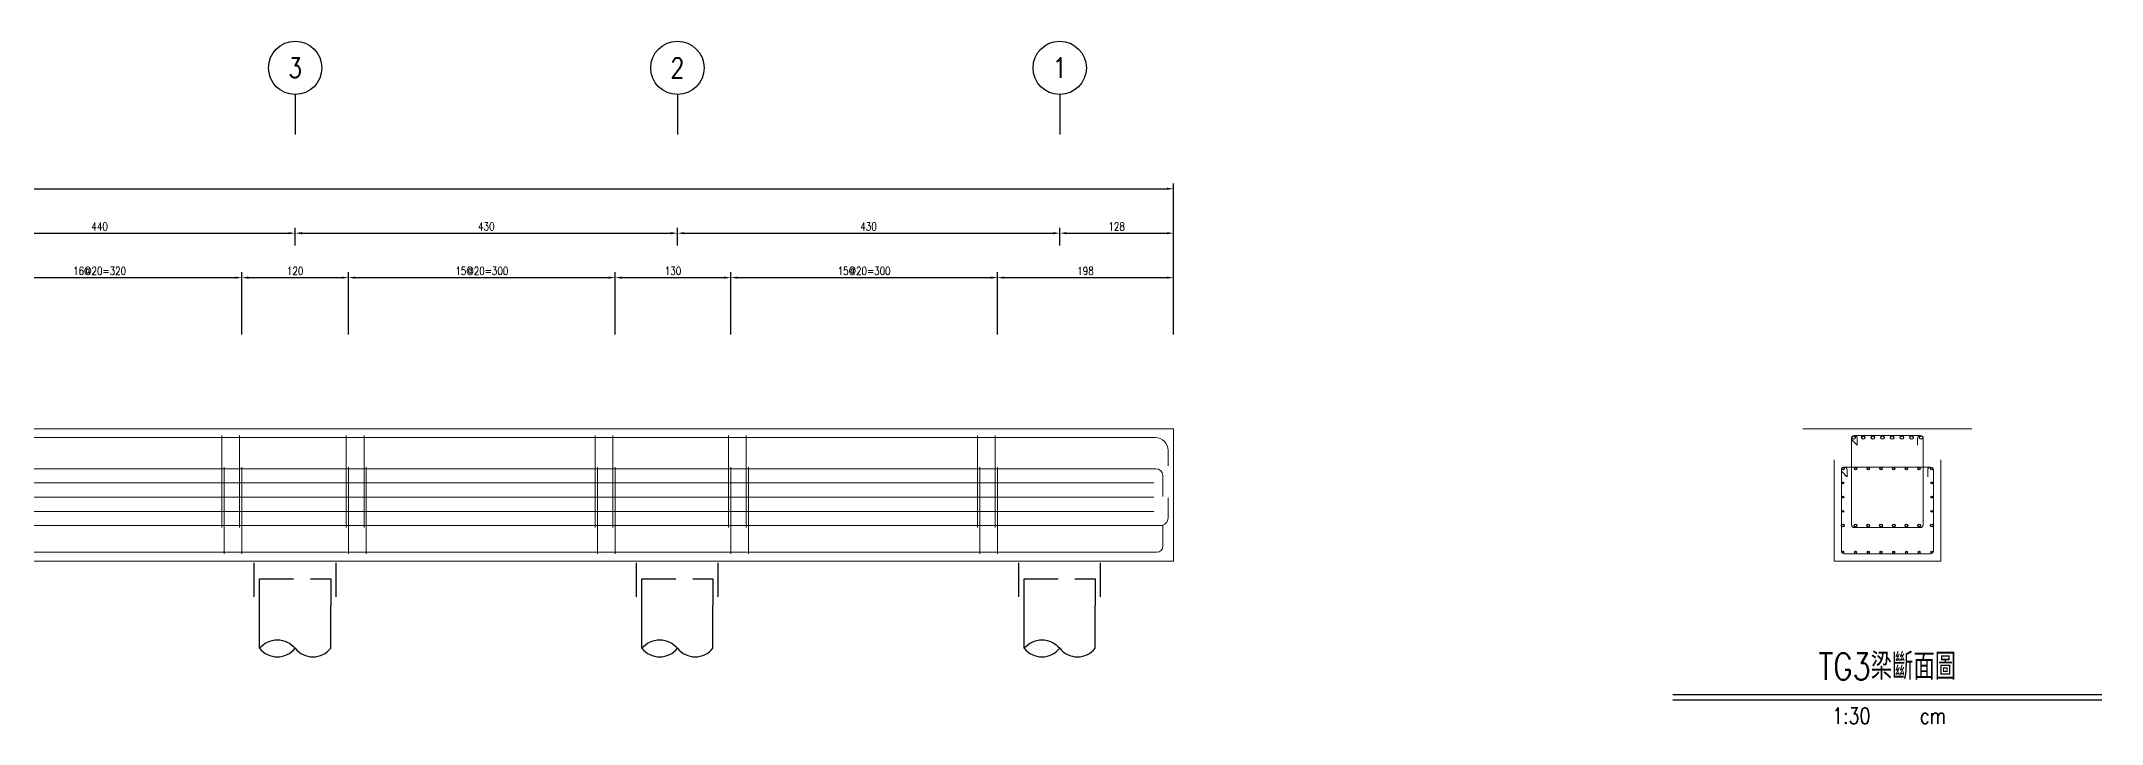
# Model space of a CAD drawing. Extents: x -4754 to 4976, y -19960 to 3841.
# Drawn here: x 2658 to 4976, y -17077 to -16309 of the extents above; entities that cross this region are included whole.
import ezdxf
from ezdxf.enums import TextEntityAlignment as Align

# ---------------------------------------------------------------- set-up
doc = ezdxf.new("R2010")
doc.units = 0
doc.header["$LTSCALE"] = 3
doc.linetypes.add('DASHED', pattern=[19.05, 12.7, -6.35])
doc.layers.get('0').update_dxf_attribs({"linetype": 'CONTINUOUS'})
doc.layers.add('HB_0', color=7, linetype='CONTINUOUS', transparency=0.5)
for name, color, linetype in [('HB_DIM', 1, 'CONTINUOUS'), ('HB_TXT_CTEXT', 2, 'CONTINUOUS'), ('鋼筋', 3, 'CONTINUOUS')]:
    doc.layers.add(name, color=color, linetype=linetype)
doc.styles.get("Standard").update_dxf_attribs({"font": 'ROMANS.shx', "width": 0.8, "bigfont": 'chineset.shx'})
doc.dimstyles.new('30', dxfattribs={"dimscale": 3, "dimtxt": 3, "dimasz": 2.5, "dimexe": 2, "dimexo": 2, "dimgap": 1, "dimtad": 1, "dimdsep": 46, "dimtxsty": 'Standard', "dimcen": 0, "dimclrd": 256, "dimclre": 256, "dimclrt": 2, "dimadec": 0, "dimazin": 0, "dimtfac": 1, "dimtix": 1, "dimtmove": 2, "dimatfit": 3, "dimfxl": 1, "dimtolj": 1, "dimtzin": 0, "dimarcsym": 0})

# ---------------------------------------------------------------- blocks, each defined once
blk = doc.blocks.new('pile_vertical')
at = {"color": 252, "linetype": 'DASHED'}
for p, q in [((-46, -40), (-46, 0)), ((46, -40), (46, 0))]:
    blk.add_line(p, q, dxfattribs=at)
at = {"linetype": 'Continuous'}
for p, q in [((-40, -98.1), (-40, -50)), ((40, -98.1), (40, -50))]:
    blk.add_line(p, q, dxfattribs=at)
at = {"color": 252, "linetype": 'DASHED'}
blk.add_lwpolyline([(-40, -50), (-40, -20), (40, -20), (40, -50)], dxfattribs=at)
at = {"linetype": 'Continuous'}
for points in [[(-40, -98.1, -0.48), (0, -98.1, 0.48), (40, -98.1, 0.48)], [(-40, -98.1, 0.48), (0, -98.1, 0.48)]]:
    blk.add_lwpolyline(points, format="xyb", dxfattribs=at)
blk = doc.blocks.new('line_guide')
at = {"color": 4, "linetype": 'Continuous'}
blk.add_line((0, 0), (0, -45), dxfattribs=at)
blk.add_circle((0, 30), 30, dxfattribs=at)
at = {"color": 4, "linetype": 'Continuous', "width": 0.8}
blk.add_attdef('A', text='', height=22.5, dxfattribs=at).set_placement((0, 30), align=Align.MIDDLE)
blk = doc.blocks.new('*D434')
at = {"layer": 'HB_DIM', "linetype": 'Continuous', "lineweight": -2}
for p, q in [((2563.6, -16638.8), (2563.6, -16568.8)), ((2883.6, -16638.8), (2883.6, -16568.8)), ((2571.1, -16574.8), (2876.1, -16574.8))]:
    blk.add_line(p, q, dxfattribs=at)
at = {"layer": 'HB_DIM'}
for points in [[(2571.1, -16573.6), (2571.1, -16576.1), (2563.6, -16574.8)], [(2876.1, -16576.1), (2876.1, -16573.6), (2883.6, -16574.8)]]:
    blk.add_solid(points, dxfattribs=at)
at = {"layer": 'HB_DIM', "color": 2, "linetype": 'Continuous', "insert": (2723.6, -16567.3), "char_height": 9, "attachment_point": 5, "rotation": 0}
blk.add_mtext('\\A1;16@20=320', dxfattribs=at)
blk = doc.blocks.new('*D435')
at = {"layer": 'HB_DIM', "linetype": 'Continuous', "lineweight": -2}
for p, q in [((2883.6, -16638.8), (2883.6, -16568.8)), ((3003.6, -16638.8), (3003.6, -16568.8)), ((2891.1, -16574.8), (2996.1, -16574.8))]:
    blk.add_line(p, q, dxfattribs=at)
at = {"layer": 'HB_DIM'}
for points in [[(2891.1, -16573.6), (2891.1, -16576.1), (2883.6, -16574.8)], [(2996.1, -16576.1), (2996.1, -16573.6), (3003.6, -16574.8)]]:
    blk.add_solid(points, dxfattribs=at)
at = {"layer": 'HB_DIM', "color": 2, "linetype": 'Continuous', "insert": (2943.6, -16567.3), "char_height": 9, "attachment_point": 5, "rotation": 0}
blk.add_mtext('\\A1;120', dxfattribs=at)
blk = doc.blocks.new('*D436')
at = {"layer": 'HB_DIM', "linetype": 'Continuous', "lineweight": -2}
for p, q in [((3003.6, -16638.8), (3003.6, -16568.8)), ((3303.6, -16638.8), (3303.6, -16568.8)), ((3011.1, -16574.8), (3296.1, -16574.8))]:
    blk.add_line(p, q, dxfattribs=at)
at = {"layer": 'HB_DIM'}
for points in [[(3011.1, -16573.6), (3011.1, -16576.1), (3003.6, -16574.8)], [(3296.1, -16576.1), (3296.1, -16573.6), (3303.6, -16574.8)]]:
    blk.add_solid(points, dxfattribs=at)
at = {"layer": 'HB_DIM', "color": 2, "linetype": 'Continuous', "insert": (3153.6, -16567.3), "char_height": 9, "attachment_point": 5, "rotation": 0}
blk.add_mtext('\\A1;15@20=300', dxfattribs=at)
blk = doc.blocks.new('*D437')
at = {"layer": 'HB_DIM', "linetype": 'Continuous', "lineweight": -2}
for p, q in [((3303.6, -16638.8), (3303.6, -16568.8)), ((3433.6, -16638.8), (3433.6, -16568.8)), ((3311.1, -16574.8), (3426.1, -16574.8))]:
    blk.add_line(p, q, dxfattribs=at)
at = {"layer": 'HB_DIM'}
for points in [[(3311.1, -16573.6), (3311.1, -16576.1), (3303.6, -16574.8)], [(3426.1, -16576.1), (3426.1, -16573.6), (3433.6, -16574.8)]]:
    blk.add_solid(points, dxfattribs=at)
at = {"layer": 'HB_DIM', "color": 2, "linetype": 'Continuous', "insert": (3368.6, -16567.3), "char_height": 9, "attachment_point": 5, "rotation": 0}
blk.add_mtext('\\A1;130', dxfattribs=at)
blk = doc.blocks.new('*D438')
at = {"layer": 'HB_DIM', "linetype": 'Continuous', "lineweight": -2}
for p, q in [((3433.6, -16638.8), (3433.6, -16568.8)), ((3733.6, -16638.8), (3733.6, -16568.8)), ((3441.1, -16574.8), (3726.1, -16574.8))]:
    blk.add_line(p, q, dxfattribs=at)
at = {"layer": 'HB_DIM'}
for points in [[(3441.1, -16573.6), (3441.1, -16576.1), (3433.6, -16574.8)], [(3726.1, -16576.1), (3726.1, -16573.6), (3733.6, -16574.8)]]:
    blk.add_solid(points, dxfattribs=at)
at = {"layer": 'HB_DIM', "color": 2, "linetype": 'Continuous', "insert": (3583.6, -16567.3), "char_height": 9, "attachment_point": 5, "rotation": 0}
blk.add_mtext('\\A1;15@20=300', dxfattribs=at)
blk = doc.blocks.new('*D439')
at = {"layer": 'HB_DIM', "linetype": 'Continuous', "lineweight": -2}
for p, q in [((3733.6, -16638.8), (3733.6, -16568.8)), ((3931.6, -16638.8), (3931.6, -16568.8)), ((3741.1, -16574.8), (3924.1, -16574.8))]:
    blk.add_line(p, q, dxfattribs=at)
at = {"layer": 'HB_DIM'}
for points in [[(3741.1, -16573.6), (3741.1, -16576.1), (3733.6, -16574.8)], [(3924.1, -16576.1), (3924.1, -16573.6), (3931.6, -16574.8)]]:
    blk.add_solid(points, dxfattribs=at)
at = {"layer": 'HB_DIM', "color": 2, "linetype": 'Continuous', "insert": (3832.6, -16567.3), "char_height": 9, "attachment_point": 5, "rotation": 0}
blk.add_mtext('\\A1;198', dxfattribs=at)
blk = doc.blocks.new('*D440')
at = {"layer": 'HB_DIM', "linetype": 'Continuous', "lineweight": -2}
for p, q in [((-265.4, -16638.8), (-265.4, -16468.8)), ((-257.9, -16474.8), (3924.1, -16474.8)), ((3931.6, -16638.8), (3931.6, -16468.8))]:
    blk.add_line(p, q, dxfattribs=at)
at = {"layer": 'HB_DIM'}
for points in [[(-257.9, -16473.6), (-257.9, -16476.1), (-265.4, -16474.8)], [(3924.1, -16476.1), (3924.1, -16473.6), (3931.6, -16474.8)]]:
    blk.add_solid(points, dxfattribs=at)
at = {"layer": 'HB_DIM', "color": 2, "linetype": 'Continuous', "insert": (1833.1, -16467.3), "char_height": 9, "attachment_point": 5, "rotation": 0}
blk.add_mtext('\\A1;4197', dxfattribs=at)
blk = doc.blocks.new('*D448')
at = {"layer": 'HB_DIM', "linetype": 'Continuous', "lineweight": -2}
for p, q in [((2503.6, -16538.8), (2503.6, -16518.8)), ((2511.1, -16524.8), (2936.1, -16524.8)), ((2943.6, -16538.8), (2943.6, -16518.8))]:
    blk.add_line(p, q, dxfattribs=at)
at = {"layer": 'HB_DIM'}
for points in [[(2511.1, -16523.6), (2511.1, -16526.1), (2503.6, -16524.8)], [(2936.1, -16526.1), (2936.1, -16523.6), (2943.6, -16524.8)]]:
    blk.add_solid(points, dxfattribs=at)
at = {"layer": 'HB_DIM', "color": 2, "linetype": 'Continuous', "insert": (2723.6, -16517.3), "char_height": 9, "attachment_point": 5, "rotation": 0}
blk.add_mtext('\\A1;440', dxfattribs=at)
blk = doc.blocks.new('*D449')
at = {"layer": 'HB_DIM', "linetype": 'Continuous', "lineweight": -2}
for p, q in [((2943.6, -16538.8), (2943.6, -16518.8)), ((2951.1, -16524.8), (3366.1, -16524.8)), ((3373.6, -16538.8), (3373.6, -16518.8))]:
    blk.add_line(p, q, dxfattribs=at)
at = {"layer": 'HB_DIM'}
for points in [[(2951.1, -16523.6), (2951.1, -16526.1), (2943.6, -16524.8)], [(3366.1, -16526.1), (3366.1, -16523.6), (3373.6, -16524.8)]]:
    blk.add_solid(points, dxfattribs=at)
at = {"layer": 'HB_DIM', "color": 2, "linetype": 'Continuous', "insert": (3158.6, -16517.3), "char_height": 9, "attachment_point": 5, "rotation": 0}
blk.add_mtext('\\A1;430', dxfattribs=at)
blk = doc.blocks.new('*D450')
at = {"layer": 'HB_DIM', "linetype": 'Continuous', "lineweight": -2}
for p, q in [((3373.6, -16538.8), (3373.6, -16518.8)), ((3381.1, -16524.8), (3796.1, -16524.8)), ((3803.6, -16538.8), (3803.6, -16518.8))]:
    blk.add_line(p, q, dxfattribs=at)
at = {"layer": 'HB_DIM'}
for points in [[(3381.1, -16523.6), (3381.1, -16526.1), (3373.6, -16524.8)], [(3796.1, -16526.1), (3796.1, -16523.6), (3803.6, -16524.8)]]:
    blk.add_solid(points, dxfattribs=at)
at = {"layer": 'HB_DIM', "color": 2, "linetype": 'Continuous', "insert": (3588.6, -16517.3), "char_height": 9, "attachment_point": 5, "rotation": 0}
blk.add_mtext('\\A1;430', dxfattribs=at)
blk = doc.blocks.new('*D451')
at = {"layer": 'HB_DIM', "linetype": 'Continuous', "lineweight": -2}
for p, q in [((3803.6, -16538.8), (3803.6, -16518.8)), ((3811.1, -16524.8), (3924.1, -16524.8)), ((3931.6, -16638.8), (3931.6, -16518.8))]:
    blk.add_line(p, q, dxfattribs=at)
at = {"layer": 'HB_DIM'}
for points in [[(3811.1, -16523.6), (3811.1, -16526.1), (3803.6, -16524.8)], [(3924.1, -16526.1), (3924.1, -16523.6), (3931.6, -16524.8)]]:
    blk.add_solid(points, dxfattribs=at)
at = {"layer": 'HB_DIM', "color": 2, "linetype": 'Continuous', "insert": (3867.6, -16517.3), "char_height": 9, "attachment_point": 5, "rotation": 0}
blk.add_mtext('\\A1;128', dxfattribs=at)
blk = doc.blocks.new('title_beam')
at = {"color": 3, "linetype": 'Continuous'}
blk.add_line((-241.2, 0), (241.2, 0), dxfattribs=at)
at = {"color": 1, "linetype": 'Continuous'}
blk.add_line((-241.2, -6), (241.2, -6), dxfattribs=at)
at = {"color": 3, "linetype": 'Continuous', "width": 0.8}
blk.add_attdef('TITLE', text='', height=30, dxfattribs=at).set_placement((0, 33), align=Align.MIDDLE)
at = {"linetype": 'Continuous', "width": 0.8}
blk.add_attdef('SCALE', text='', height=18, dxfattribs=at).set_placement((-40.6, -24), align=Align.MIDDLE)
blk.add_attdef('CM', (36.5, -33), '', height=18, dxfattribs=at)
blk = doc.blocks.new('C')
at = {"color": 3, "linetype": 'Continuous'}
blk.add_circle((0, 0), 1.2, dxfattribs=at)

msp = doc.modelspace()

# ---------------------------------------------------------------- linework, layer by layer
at = {"layer": 'HB_0', "lineweight": 5}
msp.add_line((4829.573, -16744.802, -349), (4639.573, -16744.802, -349), dxfattribs=at)
msp.add_lwpolyline([(-265.427, -16893.802), (-265.427, -16744.802), (3931.573, -16744.802), (3931.573, -16893.802), (-265.427, -16893.802)], dxfattribs=at)
msp.add_polyline3d([(4794.573, -16779.802, -349), (4794.573, -16893.802, -349), (4674.573, -16893.802, -349), (4674.573, -16779.802, -349)], dxfattribs=at)
at = {"layer": '鋼筋', "lineweight": 5}
for p, q in [((-244.937, -16754.802, -38), (3911.083, -16754.802, -38)), ((-244.937, -16754.802, -27.143), (3911.083, -16754.802, -27.143)), ((-244.937, -16754.802, -16.286), (3911.083, -16754.802, -16.286)), ((-244.937, -16754.802, -5.429), (3911.083, -16754.802, -5.429)), ((-244.937, -16754.802, 5.429), (3911.083, -16754.802, 5.429)), ((-244.937, -16754.802, 16.286), (3911.083, -16754.802, 16.286)), ((-244.937, -16754.802, 27.143), (3911.083, -16754.802, 27.143)), ((-244.937, -16754.802, 38), (3911.083, -16754.802, 38)), ((2861.033, -16763.352, 33.895), (2861.033, -16755.732, 33.895)), ((2861.033, -16755.732, 40.245), (2861.033, -16852.872, 40.245)), ((2861.033, -16852.872, -40.245), (2861.033, -16755.732, -40.245)), ((2861.033, -16755.732, -33.895), (2861.033, -16763.352, -33.895)), ((2881.033, -16763.352, 33.895), (2881.033, -16755.732, 33.895)), ((2881.033, -16755.732, 40.245), (2881.033, -16852.872, 40.245)), ((2881.033, -16852.872, -40.245), (2881.033, -16755.732, -40.245)), ((2881.033, -16755.732, -33.895), (2881.033, -16763.352, -33.895)), ((3001.033, -16763.352, 33.895), (3001.033, -16755.732, 33.895)), ((3001.033, -16755.732, 40.245), (3001.033, -16852.872, 40.245)), ((3001.033, -16852.872, -40.245), (3001.033, -16755.732, -40.245)), ((3001.033, -16755.732, -33.895), (3001.033, -16763.352, -33.895)), ((3021.033, -16763.352, 33.895), (3021.033, -16755.732, 33.895)), ((3021.033, -16755.732, 40.245), (3021.033, -16852.872, 40.245)), ((3021.033, -16852.872, -40.245), (3021.033, -16755.732, -40.245)), ((3021.033, -16755.732, -33.895), (3021.033, -16763.352, -33.895)), ((3281.033, -16763.352, 33.895), (3281.033, -16755.732, 33.895)), ((3281.033, -16755.732, 40.245), (3281.033, -16852.872, 40.245)), ((3281.033, -16852.872, -40.245), (3281.033, -16755.732, -40.245)), ((3281.033, -16755.732, -33.895), (3281.033, -16763.352, -33.895)), ((3301.033, -16763.352, 33.895), (3301.033, -16755.732, 33.895)), ((3301.033, -16755.732, 40.245), (3301.033, -16852.872, 40.245)), ((3301.033, -16852.872, -40.245), (3301.033, -16755.732, -40.245)), ((3301.033, -16755.732, -33.895), (3301.033, -16763.352, -33.895)), ((3431.033, -16763.352, 33.895), (3431.033, -16755.732, 33.895)), ((3431.033, -16755.732, 40.245), (3431.033, -16852.872, 40.245)), ((3431.033, -16852.872, -40.245), (3431.033, -16755.732, -40.245)), ((3431.033, -16755.732, -33.895), (3431.033, -16763.352, -33.895)), ((3451.033, -16763.352, 33.895), (3451.033, -16755.732, 33.895)), ((3451.033, -16755.732, 40.245), (3451.033, -16852.872, 40.245)), ((3451.033, -16852.872, -40.245), (3451.033, -16755.732, -40.245)), ((3451.033, -16755.732, -33.895), (3451.033, -16763.352, -33.895)), ((3711.033, -16763.352, 33.895), (3711.033, -16755.732, 33.895)), ((3711.033, -16755.732, 40.245), (3711.033, -16852.872, 40.245)), ((3711.033, -16852.872, -40.245), (3711.033, -16755.732, -40.245)), ((3711.033, -16755.732, -33.895), (3711.033, -16763.352, -33.895)), ((3731.033, -16763.352, 33.895), (3731.033, -16755.732, 33.895)), ((3731.033, -16755.732, 40.245), (3731.033, -16852.872, 40.245)), ((3731.033, -16852.872, -40.245), (3731.033, -16755.732, -40.245)), ((3731.033, -16755.732, -33.895), (3731.033, -16763.352, -33.895)), ((4694.328, -16755.732, -162.54), (4694.328, -16852.872, -162.54)), ((4700.646, -16763.365, -163.81), (4695.258, -16757.977, -163.81)), ((4697.503, -16752.557, -163.81), (4771.643, -16752.557, -163.81)), ((4700.678, -16763.352, -162.54), (4700.678, -16755.732, -162.54)), ((4768.468, -16755.732, -162.54), (4768.468, -16763.352, -162.54)), ((4774.818, -16755.732, -163.81), (4774.818, -16763.352, -163.81)), ((4774.818, -16852.872, -162.54), (4774.818, -16755.732, -162.54)), ((3925.573, -16769.292, -38), (3925.573, -16786.412, -38)), ((3925.573, -16769.292, -27.143), (3925.573, -16786.412, -27.143)), ((3925.573, -16769.292, -16.286), (3925.573, -16786.412, -16.286)), ((3925.573, -16769.292, -5.429), (3925.573, -16786.412, -5.429)), ((3925.573, -16769.292, 5.429), (3925.573, -16786.412, 5.429)), ((3925.573, -16769.292, 16.286), (3925.573, -16786.412, 16.286)), ((3925.573, -16769.292, 27.143), (3925.573, -16786.412, 27.143)), ((3925.573, -16769.292, 38), (3925.573, -16786.412, 38)), ((-245.657, -16789.802, -50), (3911.803, -16789.802, -50)), ((-245.657, -16789.802, -35.714), (3911.803, -16789.802, -35.714)), ((-245.657, -16789.802, -21.429), (3911.803, -16789.802, -21.429)), ((-245.657, -16789.802, -7.143), (3911.803, -16789.802, -7.143)), ((-245.657, -16789.802, 7.143), (3911.803, -16789.802, 7.143)), ((-245.657, -16789.802, 21.429), (3911.803, -16789.802, 21.429)), ((-245.657, -16789.802, 35.714), (3911.803, -16789.802, 35.714)), ((-245.657, -16789.802, 50), (3911.803, -16789.802, 50)), ((2863.573, -16798.852, 45.395), (2863.573, -16791.232, 45.395)), ((2863.573, -16791.232, 51.745), (2863.573, -16882.372, 51.745)), ((2863.573, -16882.372, -51.745), (2863.573, -16791.232, -51.745)), ((2863.573, -16791.232, -45.395), (2863.573, -16798.852, -45.395)), ((2883.573, -16798.852, 45.395), (2883.573, -16791.232, 45.395)), ((2883.573, -16791.232, 51.745), (2883.573, -16882.372, 51.745)), ((2883.573, -16882.372, -51.745), (2883.573, -16791.232, -51.745)), ((2883.573, -16791.232, -45.395), (2883.573, -16798.852, -45.395)), ((3003.573, -16798.852, 45.395), (3003.573, -16791.232, 45.395)), ((3003.573, -16791.232, 51.745), (3003.573, -16882.372, 51.745)), ((3003.573, -16882.372, -51.745), (3003.573, -16791.232, -51.745)), ((3003.573, -16791.232, -45.395), (3003.573, -16798.852, -45.395)), ((3023.573, -16798.852, 45.395), (3023.573, -16791.232, 45.395)), ((3023.573, -16791.232, 51.745), (3023.573, -16882.372, 51.745)), ((3023.573, -16882.372, -51.745), (3023.573, -16791.232, -51.745)), ((3023.573, -16791.232, -45.395), (3023.573, -16798.852, -45.395)), ((3283.573, -16798.852, 45.395), (3283.573, -16791.232, 45.395)), ((3283.573, -16791.232, 51.745), (3283.573, -16882.372, 51.745)), ((3283.573, -16882.372, -51.745), (3283.573, -16791.232, -51.745)), ((3283.573, -16791.232, -45.395), (3283.573, -16798.852, -45.395)), ((3303.573, -16798.852, 45.395), (3303.573, -16791.232, 45.395)), ((3303.573, -16791.232, 51.745), (3303.573, -16882.372, 51.745)), ((3303.573, -16882.372, -51.745), (3303.573, -16791.232, -51.745)), ((3303.573, -16791.232, -45.395), (3303.573, -16798.852, -45.395)), ((3433.573, -16798.852, 45.395), (3433.573, -16791.232, 45.395)), ((3433.573, -16791.232, 51.745), (3433.573, -16882.372, 51.745)), ((3433.573, -16882.372, -51.745), (3433.573, -16791.232, -51.745)), ((3433.573, -16791.232, -45.395), (3433.573, -16798.852, -45.395)), ((3453.573, -16798.852, 45.395), (3453.573, -16791.232, 45.395)), ((3453.573, -16791.232, 51.745), (3453.573, -16882.372, 51.745)), ((3453.573, -16882.372, -51.745), (3453.573, -16791.232, -51.745)), ((3453.573, -16791.232, -45.395), (3453.573, -16798.852, -45.395)), ((3713.573, -16798.852, 45.395), (3713.573, -16791.232, 45.395)), ((3713.573, -16791.232, 51.745), (3713.573, -16882.372, 51.745)), ((3713.573, -16882.372, -51.745), (3713.573, -16791.232, -51.745)), ((3713.573, -16791.232, -45.395), (3713.573, -16798.852, -45.395)), ((3733.573, -16798.852, 45.395), (3733.573, -16791.232, 45.395)), ((3733.573, -16791.232, 51.745), (3733.573, -16882.372, 51.745)), ((3733.573, -16882.372, -51.745), (3733.573, -16791.232, -51.745)), ((3733.573, -16791.232, -45.395), (3733.573, -16798.852, -45.395)), ((3919.573, -16797.572, -50), (3919.573, -16820.912, -50)), ((3919.573, -16797.572, -35.714), (3919.573, -16820.912, -35.714)), ((3919.573, -16797.572, -21.429), (3919.573, -16820.912, -21.429)), ((3919.573, -16797.572, -7.143), (3919.573, -16820.912, -7.143)), ((3919.573, -16797.572, 7.143), (3919.573, -16820.912, 7.143)), ((3919.573, -16797.572, 21.429), (3919.573, -16820.912, 21.429)), ((3919.573, -16797.572, 35.714), (3919.573, -16820.912, 35.714)), ((3919.573, -16797.572, 50), (3919.573, -16820.912, 50)), ((4682.828, -16791.232, -160), (4682.828, -16882.372, -160)), ((4689.146, -16798.865, -161.27), (4683.758, -16793.477, -161.27)), ((4686.003, -16788.057, -161.27), (4783.143, -16788.057, -161.27)), ((4689.178, -16798.852, -160), (4689.178, -16791.232, -160)), ((4779.968, -16791.232, -160), (4779.968, -16798.852, -160)), ((4786.318, -16791.232, -161.27), (4786.318, -16798.852, -161.27)), ((4786.318, -16882.372, -160), (4786.318, -16791.232, -160)), ((-243.427, -16805.802, -50), (3909.573, -16805.802, -50)), ((-243.427, -16805.802, 50), (3909.573, -16805.802, 50)), ((-243.427, -16821.802, -50), (3909.573, -16821.802, -50)), ((-243.427, -16821.802, 50), (3909.573, -16821.802, 50)), ((3925.573, -16844.912, -50), (3925.573, -16822.532, -50)), ((3925.573, -16844.912, -35.714), (3925.573, -16822.532, -35.714)), ((3925.573, -16844.912, -21.429), (3925.573, -16822.532, -21.429)), ((3925.573, -16844.912, -7.143), (3925.573, -16822.532, -7.143)), ((3925.573, -16844.912, 7.143), (3925.573, -16822.532, 7.143)), ((3925.573, -16844.912, 21.429), (3925.573, -16822.532, 21.429)), ((3925.573, -16844.912, 35.714), (3925.573, -16822.532, 35.714)), ((3925.573, -16844.912, 50), (3925.573, -16822.532, 50)), ((-243.427, -16837.802, -50), (3909.573, -16837.802, -50)), ((-243.427, -16837.802, 50), (3909.573, -16837.802, 50)), ((-250.537, -16853.802, -50), (3916.683, -16853.802, -50)), ((-250.537, -16853.802, -35.714), (3916.683, -16853.802, -35.714)), ((-250.537, -16853.802, -21.429), (3916.683, -16853.802, -21.429)), ((-250.537, -16853.802, -7.143), (3916.683, -16853.802, -7.143)), ((-250.537, -16853.802, 7.143), (3916.683, -16853.802, 7.143)), ((-250.537, -16853.802, 21.429), (3916.683, -16853.802, 21.429)), ((-250.537, -16853.802, 35.714), (3916.683, -16853.802, 35.714)), ((-250.537, -16853.802, 50), (3916.683, -16853.802, 50)), ((2861.033, -16856.047, 37.07), (2861.033, -16856.047, -37.07)), ((2881.033, -16856.047, 37.07), (2881.033, -16856.047, -37.07)), ((3001.033, -16856.047, 37.07), (3001.033, -16856.047, -37.07)), ((3021.033, -16856.047, 37.07), (3021.033, -16856.047, -37.07)), ((3281.033, -16856.047, 37.07), (3281.033, -16856.047, -37.07)), ((3301.033, -16856.047, 37.07), (3301.033, -16856.047, -37.07)), ((3431.033, -16856.047, 37.07), (3431.033, -16856.047, -37.07)), ((3451.033, -16856.047, 37.07), (3451.033, -16856.047, -37.07)), ((3711.033, -16856.047, 37.07), (3711.033, -16856.047, -37.07)), ((3731.033, -16856.047, 37.07), (3731.033, -16856.047, -37.07)), ((3919.573, -16877.117, -50), (3919.573, -16852.847, -50)), ((3919.573, -16877.117, -35.714), (3919.573, -16852.847, -35.714)), ((3919.573, -16877.117, -21.429), (3919.573, -16852.847, -21.429)), ((3919.573, -16877.117, -7.143), (3919.573, -16852.847, -7.143)), ((3919.573, -16877.117, 7.143), (3919.573, -16852.847, 7.143)), ((3919.573, -16877.117, 21.429), (3919.573, -16852.847, 21.429)), ((3919.573, -16877.117, 35.714), (3919.573, -16852.847, 35.714)), ((3919.573, -16877.117, 50), (3919.573, -16852.847, 50)), ((4697.503, -16856.047, -162.54), (4771.643, -16856.047, -162.54)), ((-246.742, -16883.802, -50), (3912.888, -16883.802, -50)), ((-246.742, -16883.802, -35.714), (3912.888, -16883.802, -35.714)), ((-246.742, -16883.802, -21.429), (3912.888, -16883.802, -21.429)), ((-246.742, -16883.802, -7.143), (3912.888, -16883.802, -7.143)), ((-246.742, -16883.802, 7.143), (3912.888, -16883.802, 7.143)), ((-246.742, -16883.802, 21.429), (3912.888, -16883.802, 21.429)), ((-246.742, -16883.802, 35.714), (3912.888, -16883.802, 35.714)), ((-246.742, -16883.802, 50), (3912.888, -16883.802, 50)), ((2863.573, -16885.547, 48.57), (2863.573, -16885.547, -48.57)), ((2883.573, -16885.547, 48.57), (2883.573, -16885.547, -48.57)), ((3003.573, -16885.547, 48.57), (3003.573, -16885.547, -48.57)), ((3023.573, -16885.547, 48.57), (3023.573, -16885.547, -48.57)), ((3283.573, -16885.547, 48.57), (3283.573, -16885.547, -48.57)), ((3303.573, -16885.547, 48.57), (3303.573, -16885.547, -48.57)), ((3433.573, -16885.547, 48.57), (3433.573, -16885.547, -48.57)), ((3453.573, -16885.547, 48.57), (3453.573, -16885.547, -48.57)), ((3713.573, -16885.547, 48.57), (3713.573, -16885.547, -48.57)), ((3733.573, -16885.547, 48.57), (3733.573, -16885.547, -48.57)), ((4686.003, -16885.547, -160), (4783.143, -16885.547, -160))]:
    msp.add_line(p, q, dxfattribs=at)
at = {"layer": '鋼筋', "lineweight": 5, "extrusion": (1, -2.44929e-16, 0)}
for centre, start, end in [((-16755.732, 37.07, 2861.033), 270, 90), ((-16755.732, -37.07, 2861.033), 270, 90), ((-16755.732, 37.07, 2881.033), 270, 90), ((-16755.732, -37.07, 2881.033), 270, 90), ((-16755.732, 37.07, 3001.033), 270, 90), ((-16755.732, -37.07, 3001.033), 270, 90), ((-16755.732, 37.07, 3021.033), 270, 90), ((-16755.732, -37.07, 3021.033), 270, 90), ((-16755.732, 37.07, 3281.033), 270, 90), ((-16755.732, -37.07, 3281.033), 270, 90), ((-16755.732, 37.07, 3301.033), 270, 90), ((-16755.732, -37.07, 3301.033), 270, 90), ((-16755.732, 37.07, 3431.033), 270, 90), ((-16755.732, -37.07, 3431.033), 270, 90), ((-16755.732, 37.07, 3451.033), 270, 90), ((-16755.732, -37.07, 3451.033), 270, 90), ((-16755.732, 37.07, 3711.033), 270, 90), ((-16755.732, -37.07, 3711.033), 270, 90), ((-16755.732, 37.07, 3731.033), 270, 90), ((-16755.732, -37.07, 3731.033), 270, 90), ((-16791.232, 48.57, 2863.573), 270, 90), ((-16791.232, -48.57, 2863.573), 270, 90), ((-16791.232, 48.57, 2883.573), 270, 90), ((-16791.232, -48.57, 2883.573), 270, 90), ((-16791.232, 48.57, 3003.573), 270, 90), ((-16791.232, -48.57, 3003.573), 270, 90), ((-16791.232, 48.57, 3023.573), 270, 90), ((-16791.232, -48.57, 3023.573), 270, 90), ((-16791.232, 48.57, 3283.573), 270, 90), ((-16791.232, -48.57, 3283.573), 270, 90), ((-16791.232, 48.57, 3303.573), 270, 90), ((-16791.232, -48.57, 3303.573), 270, 90), ((-16791.232, 48.57, 3433.573), 270, 90), ((-16791.232, -48.57, 3433.573), 270, 90), ((-16791.232, 48.57, 3453.573), 270, 90), ((-16791.232, -48.57, 3453.573), 270, 90), ((-16791.232, 48.57, 3713.573), 270, 90), ((-16791.232, -48.57, 3713.573), 270, 90), ((-16791.232, 48.57, 3733.573), 270, 90), ((-16791.232, -48.57, 3733.573), 270, 90), ((-16852.872, 37.07, 2861.033), 90, 180), ((-16852.872, -37.07, 2861.033), 180, 270), ((-16852.872, 37.07, 2881.033), 90, 180), ((-16852.872, -37.07, 2881.033), 180, 270), ((-16852.872, 37.07, 3001.033), 90, 180), ((-16852.872, -37.07, 3001.033), 180, 270), ((-16852.872, 37.07, 3021.033), 90, 180), ((-16852.872, -37.07, 3021.033), 180, 270), ((-16852.872, 37.07, 3281.033), 90, 180), ((-16852.872, -37.07, 3281.033), 180, 270), ((-16852.872, 37.07, 3301.033), 90, 180), ((-16852.872, -37.07, 3301.033), 180, 270), ((-16852.872, 37.07, 3431.033), 90, 180), ((-16852.872, -37.07, 3431.033), 180, 270), ((-16852.872, 37.07, 3451.033), 90, 180), ((-16852.872, -37.07, 3451.033), 180, 270), ((-16852.872, 37.07, 3711.033), 90, 180), ((-16852.872, -37.07, 3711.033), 180, 270), ((-16852.872, 37.07, 3731.033), 90, 180), ((-16852.872, -37.07, 3731.033), 180, 270), ((-16882.372, 48.57, 2863.573), 90, 180), ((-16882.372, -48.57, 2863.573), 180, 270), ((-16882.372, 48.57, 2883.573), 90, 180), ((-16882.372, -48.57, 2883.573), 180, 270), ((-16882.372, 48.57, 3003.573), 90, 180), ((-16882.372, -48.57, 3003.573), 180, 270), ((-16882.372, 48.57, 3023.573), 90, 180), ((-16882.372, -48.57, 3023.573), 180, 270), ((-16882.372, 48.57, 3283.573), 90, 180), ((-16882.372, -48.57, 3283.573), 180, 270), ((-16882.372, 48.57, 3303.573), 90, 180), ((-16882.372, -48.57, 3303.573), 180, 270), ((-16882.372, 48.57, 3433.573), 90, 180), ((-16882.372, -48.57, 3433.573), 180, 270), ((-16882.372, 48.57, 3453.573), 90, 180), ((-16882.372, -48.57, 3453.573), 180, 270), ((-16882.372, 48.57, 3713.573), 90, 180), ((-16882.372, -48.57, 3713.573), 180, 270), ((-16882.372, 48.57, 3733.573), 90, 180), ((-16882.372, -48.57, 3733.573), 180, 270)]:
    msp.add_arc(centre, 3.175, start, end, dxfattribs=at)
at = {"layer": '鋼筋', "lineweight": 5, "extrusion": (0, 0, -1)}
for centre, radius in [((-3911.083, -16769.292, 38), 14.49), ((-3911.083, -16769.292, 27.143), 14.49), ((-3911.083, -16769.292, 16.286), 14.49), ((-3911.083, -16769.292, 5.429), 14.49), ((-3911.083, -16769.292, -5.429), 14.49), ((-3911.083, -16769.292, -16.286), 14.49), ((-3911.083, -16769.292, -27.143), 14.49), ((-3911.083, -16769.292, -38), 14.49), ((-3911.803, -16797.572, 50), 7.77), ((-3911.803, -16797.572, 35.714), 7.77), ((-3911.803, -16797.572, 21.429), 7.77), ((-3911.803, -16797.572, 7.143), 7.77), ((-3911.803, -16797.572, -7.143), 7.77), ((-3911.803, -16797.572, -21.429), 7.77), ((-3911.803, -16797.572, -35.714), 7.77), ((-3911.803, -16797.572, -50), 7.77)]:
    msp.add_arc(centre, radius, 90, 180, dxfattribs=at)
at = {"layer": '鋼筋', "lineweight": 5, "extrusion": (-4.93038e-32, -1.22465e-16, -1)}
msp.add_arc((-4697.503, -16755.732, 163.81), 3.175, 315, 90, dxfattribs=at)
at = {"layer": '鋼筋', "lineweight": 5}
for centre, radius, start, end in [((4697.503, -16755.732, -162.54), 3.175, 0, 180), ((4771.643, -16755.732, -162.54), 3.175, 0, 180), ((4686.003, -16791.232, -160), 3.175, 0, 180), ((4783.143, -16791.232, -160), 3.175, 0, 180), ((3916.683, -16844.912, -50), 8.89, 270, 0), ((3916.683, -16844.912, -35.714), 8.89, 270, 0), ((3916.683, -16844.912, -21.429), 8.89, 270, 0), ((3916.683, -16844.912, -7.143), 8.89, 270, 0), ((3916.683, -16844.912, 7.143), 8.89, 270, 0), ((3916.683, -16844.912, 21.429), 8.89, 270, 0), ((3916.683, -16844.912, 35.714), 8.89, 270, 0), ((3916.683, -16844.912, 50), 8.89, 270, 0), ((4697.503, -16852.872, -162.54), 3.175, 180, 270), ((4771.643, -16852.872, -162.54), 3.175, 270, 0), ((3912.888, -16877.117, -50), 6.685, 270, 0), ((3912.888, -16877.117, -35.714), 6.685, 270, 0), ((3912.888, -16877.117, -21.429), 6.685, 270, 0), ((3912.888, -16877.117, -7.143), 6.685, 270, 0), ((3912.888, -16877.117, 7.143), 6.685, 270, 0), ((3912.888, -16877.117, 21.429), 6.685, 270, 0), ((3912.888, -16877.117, 35.714), 6.685, 270, 0), ((3912.888, -16877.117, 50), 6.685, 270, 0), ((4686.003, -16882.372, -160), 3.175, 180, 270), ((4783.143, -16882.372, -160), 3.175, 270, 0)]:
    msp.add_arc(centre, radius, start, end, dxfattribs=at)
at = {"layer": '鋼筋', "lineweight": 5, "extrusion": (-2.99934e-32, -1.22465e-16, -1)}
msp.add_arc((-4771.643, -16755.732, 163.81), 3.175, 90, 180, dxfattribs=at)
at = {"layer": '鋼筋', "lineweight": 5, "extrusion": (-3.69779e-32, -1.22465e-16, -1)}
msp.add_arc((-4686.003, -16791.232, 161.27), 3.175, 315, 90, dxfattribs=at)
at = {"layer": '鋼筋', "lineweight": 5, "extrusion": (-2.99908e-32, -1.22465e-16, -1)}
msp.add_arc((-4783.143, -16791.232, 161.27), 3.175, 90, 180, dxfattribs=at)

# ---------------------------------------------------------------- block references
at = {"layer": 'HB_0', "linetype": 'Continuous'}
for p, values in [((2943.573, -16368.802), {'A': '3'}), ((3373.573, -16368.802), {'A': '2'}), ((3803.573, -16368.802), {'A': '1'})]:
    msp.add_blockref('line_guide', p, dxfattribs=at).add_auto_attribs(values)
for p in [(2943.573, -16893.802), (3373.573, -16893.802), (3803.573, -16893.802)]:
    msp.add_blockref('pile_vertical', p, dxfattribs=at)
at = {"layer": 'HB_TXT_CTEXT', "linetype": 'Continuous'}
msp.add_blockref('title_beam', (4734.573, -17043.802, -349), dxfattribs=at).add_auto_attribs({'TITLE': 'TG3梁斷面圖', 'SCALE': '1:30', 'CM': 'cm'})
at = {"layer": '鋼筋', "linetype": 'Continuous'}
for p, xscale, yscale, zscale in [((4696.573, -16754.802, -328.51), 1.61, 1.61, 1.61), ((4707.431, -16754.802, -328.51), 1.61, 1.61, 1.61), ((4718.288, -16754.802, -328.51), 1.61, 1.61, 1.61), ((4729.145, -16754.802, -328.51), 1.61, 1.61, 1.61), ((4740.002, -16754.802, -328.51), 1.61, 1.61, 1.61), ((4750.859, -16754.802, -328.51), 1.61, 1.61, 1.61), ((4761.716, -16754.802, -328.51), 1.61, 1.61, 1.61), ((4772.573, -16754.802, -328.51), 1.61, 1.61, 1.61), ((4684.573, -16789.802, -329.23), 1.11, 1.11, 1.11), ((4698.859, -16789.802, -329.23), 1.11, 1.11, 1.11), ((4713.145, -16789.802, -329.23), 1.11, 1.11, 1.11), ((4727.431, -16789.802, -329.23), 1.11, 1.11, 1.11), ((4741.716, -16789.802, -329.23), 1.11, 1.11, 1.11), ((4756.002, -16789.802, -329.23), 1.11, 1.11, 1.11), ((4770.288, -16789.802, -329.23), 1.11, 1.11, 1.11), ((4784.573, -16789.802, -329.23), 1.11, 1.11, 1.11), ((4684.573, -16805.802, -327), 0.795, 0.795, 0.795), ((4684.573, -16821.802, -327), 0.795, 0.795, 0.795), ((4784.573, -16805.802, -327), 0.795, 0.795, 0.795), ((4784.573, -16821.802, -327), 0.795, 0.795, 0.795), ((4684.573, -16837.802, -327), 0.795, 0.795, 0.795), ((4784.573, -16837.802, -327), 0.795, 0.795, 0.795), ((4684.573, -16853.802, -334.11), 1.27, 1.27, 1.27), ((4698.859, -16853.802, -334.11), 1.27, 1.27, 1.27), ((4713.145, -16853.802, -334.11), 1.27, 1.27, 1.27), ((4727.431, -16853.802, -334.11), 1.27, 1.27, 1.27), ((4741.716, -16853.802, -334.11), 1.27, 1.27, 1.27), ((4756.002, -16853.802, -334.11), 1.27, 1.27, 1.27), ((4770.288, -16853.802, -334.11), 1.27, 1.27, 1.27), ((4784.573, -16853.802, -334.11), 1.27, 1.27, 1.27), ((4684.573, -16883.802, -330.315), 0.955, 0.955, 0.955), ((4698.859, -16883.802, -330.315), 0.955, 0.955, 0.955), ((4713.145, -16883.802, -330.315), 0.955, 0.955, 0.955), ((4727.431, -16883.802, -330.315), 0.955, 0.955, 0.955), ((4741.716, -16883.802, -330.315), 0.955, 0.955, 0.955), ((4756.002, -16883.802, -330.315), 0.955, 0.955, 0.955), ((4770.288, -16883.802, -330.315), 0.955, 0.955, 0.955), ((4784.573, -16883.802, -330.315), 0.955, 0.955, 0.955)]:
    msp.add_blockref('C', p, dxfattribs=dict(at, xscale=xscale, yscale=yscale, zscale=zscale))

# ---------------------------------------------------------------- dimensions: what is measured, and where the dimension line sits
at = {"layer": 'HB_DIM', "linetype": 'Continuous'}
for base, p1, p2, picture, middle in [((3931.573, -16474.802), (-265.427, -16644.802), (3931.573, -16644.802), '*D440', (1833.073, -16467.302)), ((2943.573, -16524.802), (2503.573, -16544.802, -1619), (2943.573, -16544.802, -2059), '*D448', (2723.573, -16517.302)), ((3373.573, -16524.802), (2943.573, -16544.802, -2059), (3373.573, -16544.802, -2489), '*D449', (3158.573, -16517.302)), ((3803.573, -16524.802), (3373.573, -16544.802, -2489), (3803.573, -16544.802, -2919), '*D450', (3588.573, -16517.302)), ((3931.573, -16524.802), (3803.573, -16544.802, -2919), (3931.573, -16644.802), '*D451', (3867.573, -16517.302)), ((3003.573, -16574.802), (2883.573, -16644.802, 45.395), (3003.573, -16644.802, 45.395), '*D435', (2943.573, -16567.302)), ((3433.573, -16574.802), (3303.573, -16644.802, 45.395), (3433.573, -16644.802, 45.395), '*D437', (3368.573, -16567.302)), ((3931.573, -16574.802), (3733.573, -16644.802, 45.395), (3931.573, -16644.802), '*D439', (3832.573, -16567.302))]:
    dim = msp.add_linear_dim(base=base, p1=p1, p2=p2, angle=0, dimstyle='30', override={"dimdec": 0, "dimpost": '<>'}, dxfattribs=at)
    dim.commit()
    dim.dimension.update_dxf_attribs({"geometry": picture, "text_midpoint": middle})
for base, p1, p2, text, picture, middle in [((2883.573, -16574.802), (2563.573, -16644.802, 45.395), (2883.573, -16644.802, 45.395), '16@20=<>', '*D434', (2723.573, -16567.302)), ((3303.573, -16574.802), (3003.573, -16644.802, 45.395), (3303.573, -16644.802, 45.395), '15@20=<>', '*D436', (3153.573, -16567.302)), ((3733.573, -16574.802), (3433.573, -16644.802, 45.395), (3733.573, -16644.802, 45.395), '15@20=<>', '*D438', (3583.573, -16567.302))]:
    dim = msp.add_linear_dim(base=base, p1=p1, p2=p2, angle=0, text=text, dimstyle='30', override={"dimdec": 0, "dimpost": '<>'}, dxfattribs=at)
    dim.commit()
    dim.dimension.update_dxf_attribs({"geometry": picture, "text_midpoint": middle})

doc.saveas('drawing.dxf')
